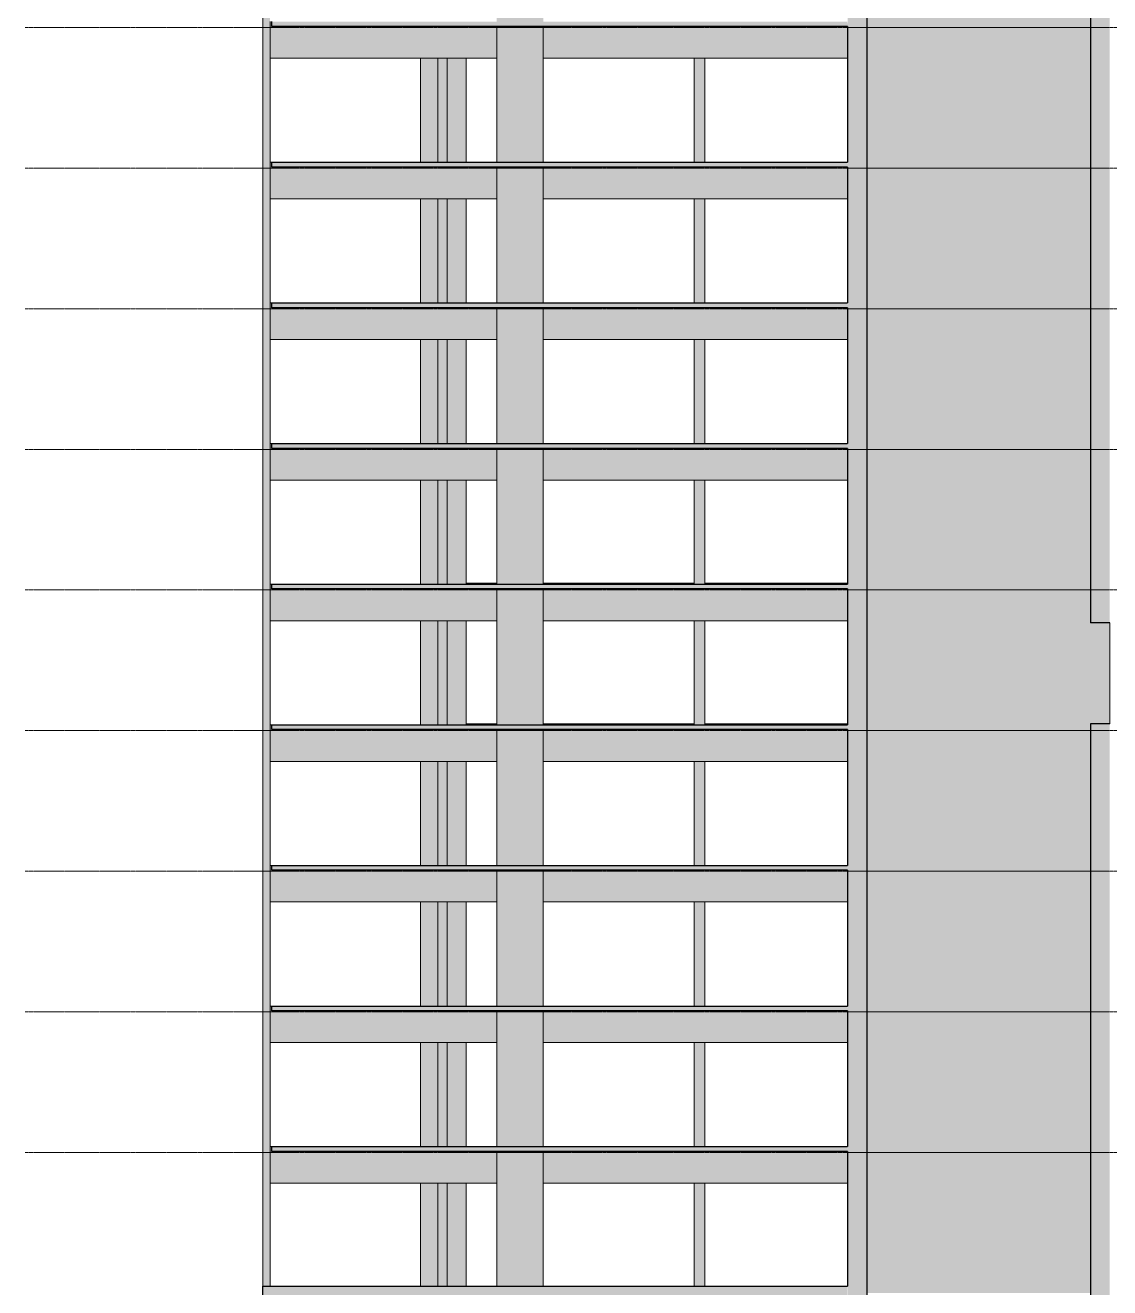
# Model space of a CAD drawing. Header units: centimetres. Extents: x -1984 to 34419, y -3196 to 88064.
# Drawn here: x 27916 to 30137, y 83103 to 85688 of the extents above; entities that cross this region are included whole.
import ezdxf

# ---------------------------------------------------------------- set-up
doc = ezdxf.new("R2010")
doc.units = ezdxf.units.CM
doc.linetypes.add('Centro', pattern=[3.175, 0.635, -0.47625, 1.5875, -0.47625])
for name, color, linetype, lineweight in [('A-FLOR', 7, 'Continuous', 25), ('A-FLOR-LEVL', 7, 'Continuous', 9), ('S-BEAM', 7, 'Continuous', 25), ('S-COLS', 7, 'Continuous', 25)]:
    doc.layers.add(name, color=color, linetype=linetype, lineweight=lineweight)

msp = doc.modelspace()

# ---------------------------------------------------------------- hatches: boundary and pattern name
at = {"layer": 'A-FLOR', "true_color": 0xc0c0c0}
for points in [[(28916.65, 85686), (29600.06, 85686), (29599.84, 85696), (28421.07, 85696), (28421.07, 85686), (28881.81, 85686)], [(28939.56, 85398), (29600.06, 85398), (29599.84, 85408), (28421.07, 85408), (28421.07, 85398), (28916.65, 85398)], [(28939.56, 85110), (29600.06, 85110), (29599.84, 85120), (28421.07, 85120), (28421.07, 85110), (28916.65, 85110)], [(28482.5, 84822), (29600.06, 84822), (29599.84, 84832), (28421.07, 84832), (28421.07, 84822)], [(28482.5, 84534), (29600.06, 84534), (29599.84, 84544), (28421.07, 84544), (28421.07, 84534)], [(28482.5, 84246), (29600.06, 84246), (29599.84, 84256), (28421.07, 84256), (28421.07, 84246)], [(28482.5, 83958), (29600.06, 83958), (29599.84, 83968), (28421.07, 83968), (28421.07, 83958)], [(28482.5, 83670), (29600.06, 83670), (29599.84, 83680), (28421.07, 83680), (28421.07, 83670)], [(28939.56, 83382), (29600.06, 83382), (29599.84, 83392), (28421.07, 83392), (28421.07, 83382), (28916.65, 83382)]]:
    msp.add_hatch(color=9, dxfattribs=at).paths.add_polyline_path(points, flags=0)
at = {"layer": 'S-BEAM', "true_color": 0xc0c0c0}
for points in [[(28813.26, 85621), (28881.81, 85621), (28881.81, 85686), (28421.07, 85686), (28421.07, 85696), (28417.57, 85696), (28417.57, 85621), (28709.87, 85621)], [(29123.44, 85621), (29599.84, 85621), (29599.84, 85686), (28976.81, 85686), (28976.81, 85621)], [(28417.57, 85333), (28881.81, 85333), (28881.81, 85398), (28421.07, 85398), (28421.07, 85408), (28417.57, 85408), (28417.57, 85356.75)], [(29599.84, 85333), (29599.84, 85398), (28976.81, 85398), (28976.81, 85333), (29537.01, 85333)], [(28881.81, 85045), (28881.81, 85110), (28421.07, 85110), (28421.07, 85120), (28417.57, 85120), (28417.57, 85045), (28813.26, 85045)], [(29123.44, 85045), (29599.84, 85045), (29599.84, 85110), (28976.81, 85110), (28976.81, 85045)], [(28881.81, 84757), (28881.81, 84822), (28421.07, 84822), (28421.07, 84832), (28417.57, 84832), (28417.57, 84757), (28813.26, 84757)], [(29537.01, 84757), (29599.84, 84757), (29599.84, 84822), (28976.81, 84822), (28976.81, 84757), (29123.44, 84757)], [(28421.07, 84469), (28881.81, 84469), (28881.81, 84534), (28421.07, 84534), (28421.07, 84544), (28417.57, 84544), (28417.57, 84469)], [(29537.01, 84469), (29599.84, 84469), (29599.84, 84534), (28976.81, 84534), (28976.81, 84469), (29123.44, 84469)], [(28417.57, 84181), (28881.81, 84181), (28881.81, 84246), (28421.07, 84246), (28421.07, 84256), (28417.57, 84256), (28417.57, 84232)], [(29537.01, 84181), (29599.84, 84181), (29599.84, 84246), (28976.81, 84246), (28976.81, 84181), (29330.22, 84181)], [(28417.57, 83893), (28881.81, 83893), (28881.81, 83958), (28421.07, 83958), (28421.07, 83968), (28417.57, 83968), (28417.57, 83944)], [(29123.44, 83893), (29599.84, 83893), (29599.84, 83958), (28976.81, 83958), (28976.81, 83893)], [(28813.26, 83605), (28881.81, 83605), (28881.81, 83670), (28421.07, 83670), (28421.07, 83680), (28417.57, 83680), (28417.57, 83605), (28761.56, 83605)], [(29123.44, 83605), (29599.84, 83605), (29599.84, 83670), (28976.81, 83670), (28976.81, 83605)], [(28813.26, 83317), (28881.81, 83317), (28881.81, 83382), (28421.07, 83382), (28421.07, 83392), (28417.57, 83392), (28417.57, 83317), (28709.87, 83317)], [(29537.01, 83317), (29599.84, 83317), (29599.84, 83382), (28976.81, 83382), (28976.81, 83317), (29123.44, 83317)], [(29123.44, 83031), (29600.07, 83031), (29599.84, 83106), (28402.57, 83106), (28402.57, 83031), (28916.65, 83031)]]:
    msp.add_hatch(color=9, dxfattribs=at).paths.add_polyline_path(points, flags=0)
h = msp.add_hatch(color=9, dxfattribs=at)
h.paths.add_polyline_path([(28818.81, 84544), (28881.81, 84544), (28881.81, 84546), (28818.81, 84546)], flags=0)
h.paths.add_polyline_path([(28976.81, 84544), (29286.06, 84544), (29286.06, 84546), (28976.81, 84546)], flags=0)
h.paths.add_polyline_path([(29599.84, 84544), (29599.84, 84546), (29308.06, 84546), (29308.06, 84544), (29537.01, 84544)], flags=0)
h = msp.add_hatch(color=9, dxfattribs=at)
h.paths.add_polyline_path([(29123.44, 84256), (29286.06, 84256), (29286.06, 84258), (28976.81, 84258), (28976.81, 84256)], flags=0)
h.paths.add_polyline_path([(28881.81, 84256), (28881.81, 84258), (28818.81, 84258), (28818.81, 84256)], flags=0)
h.paths.add_polyline_path([(29599.84, 84256), (29599.84, 84258), (29308.06, 84258), (29308.06, 84256), (29537.01, 84256)], flags=0)
at = {"layer": 'S-COLS', "true_color": 0xc0c0c0}
for points in [[(29610.58, 83024.5), (29639.56, 83024.5), (29639.56, 87709), (29600.07, 87709), (29600.06, 83024.5)], [(30137.08, 84464.5), (30136.83, 87709), (30097.58, 87709), (30097.58, 84464.5), (30136.83, 84464.5)], [(28411.99, 85684), (28417.57, 85684), (28417.57, 85972), (28402.57, 85972), (28402.57, 85684), (28410.98, 85684)], [(28412.6, 85396), (28417.57, 85396), (28417.57, 85684), (28402.57, 85684), (28402.57, 85396), (28411.64, 85396)], [(29790.37, 85396), (30097.58, 85396), (30097.58, 85684), (29639.56, 85684), (29639.56, 85396), (29790.21, 85396)], [(28761.06, 85408), (28761.06, 85621), (28725.31, 85621), (28725.31, 85408)], [(28780.06, 85408), (28780.06, 85621), (28761.06, 85621), (28761.06, 85408), (28762.08, 85408)], [(28818.81, 85408), (28818.81, 85621), (28780.06, 85621), (28780.06, 85408), (28813.26, 85408)], [(29308.06, 85408), (29308.06, 85621), (29286.06, 85621), (29286.06, 85408), (29306.56, 85408)], [(28413.14, 85108), (28417.57, 85108), (28417.57, 85396), (28402.57, 85396), (28402.57, 85108), (28413.1, 85108)], [(28761.06, 85120), (28761.06, 85333), (28725.31, 85333), (28725.31, 85120)], [(28761.06, 85120), (28780.06, 85120), (28780.06, 85333), (28761.06, 85333), (28761.06, 85180.25)], [(28818.81, 85120), (28818.81, 85333), (28780.06, 85333), (28780.06, 85120), (28813.26, 85120)], [(29306.56, 85120), (29308.06, 85120), (29308.06, 85333), (29286.06, 85333), (29286.06, 85120)], [(28415.92, 84820), (28417.57, 84820), (28417.57, 85108), (28402.57, 85108), (28402.57, 84820), (28414.63, 84820)], [(29793.09, 84820), (30097.58, 84820), (30097.58, 85108), (29639.56, 85108), (29639.56, 84820), (29792.83, 84820)], [(28725.31, 84832), (28761.06, 84832), (28761.06, 85045), (28725.31, 85045), (28725.31, 85003.75)], [(28761.06, 84832), (28780.06, 84832), (28780.06, 85045), (28761.06, 85045), (28761.06, 84971.08)], [(28782.13, 84832), (28818.81, 84832), (28818.81, 85045), (28780.06, 85045), (28780.06, 84832)], [(29308.06, 84832), (29308.06, 85045), (29286.06, 85045), (29286.06, 84832), (29306.56, 84832)], [(28416.09, 84532), (28417.57, 84532), (28417.57, 84820), (28402.57, 84820), (28402.57, 84532), (28414.9, 84532)], [(28761.06, 84544), (28761.06, 84757), (28725.31, 84757), (28725.31, 84544)], [(28761.06, 84544), (28780.06, 84544), (28780.06, 84757), (28761.06, 84757), (28761.06, 84562.49)], [(28780.06, 84544), (28818.81, 84544), (28818.81, 84757), (28780.06, 84757), (28780.06, 84546)], [(29286.06, 84544), (29308.06, 84544), (29308.06, 84757), (29286.06, 84757), (29286.06, 84546)], [(28416.26, 84244), (28417.57, 84244), (28417.57, 84532), (28402.57, 84532), (28402.57, 84244)], [(29775.31, 84244), (30097.58, 84244), (30097.58, 84258), (30136.83, 84258), (30136.83, 84464.5), (30097.58, 84464.5), (30097.58, 84532), (29639.56, 84532), (29639.56, 84244), (29775.08, 84244)], [(28761.06, 84256), (28761.06, 84469), (28725.31, 84469), (28725.31, 84256)], [(28780.06, 84256), (28780.06, 84469), (28761.06, 84469), (28761.08, 84256), (28762.08, 84256)], [(28780.06, 84256), (28818.81, 84256), (28818.81, 84469), (28780.06, 84469), (28780.06, 84258)], [(29286.06, 84256), (29308.06, 84256), (29308.06, 84469), (29286.06, 84469), (29286.06, 84258)], [(28402.57, 83956), (28417.57, 83956), (28417.57, 84244), (28402.57, 84244), (28402.57, 83956.36)], [(29800.96, 83956), (30097.58, 83956), (30097.58, 84244), (29639.56, 84244), (29639.56, 83956), (29800.81, 83956)], [(30136.83, 81008.5), (30137.08, 81008.5), (30136.83, 84258), (30097.58, 84258), (30097.58, 81008.5)], [(28725.31, 83968), (28761.06, 83968), (28761.06, 84181), (28725.31, 84181), (28725.31, 84121.23)], [(28762.08, 83968), (28780.06, 83968), (28780.06, 84181), (28761.06, 84181), (28761.06, 83968)], [(28818.81, 83968), (28818.81, 84181), (28780.06, 84181), (28780.06, 83968), (28813.26, 83968)], [(29308.06, 83968), (29308.06, 84181), (29286.06, 84181), (29286.06, 83968), (29306.56, 83968)], [(28416.05, 83668), (28417.57, 83668), (28417.51, 83956), (28402.57, 83956), (28402.57, 83668)], [(29814.06, 83668), (30097.58, 83668.01), (30097.58, 83956), (29639.56, 83956), (29639.56, 83668), (29812.09, 83668)], [(28725.31, 83680), (28761.06, 83680), (28761.06, 83893), (28725.31, 83893), (28725.31, 83768.23)], [(28780.06, 83680), (28780.06, 83893), (28761.06, 83893), (28761.06, 83680), (28762.08, 83680)], [(28818.81, 83680), (28818.81, 83893), (28780.06, 83893), (28780.06, 83680), (28813.26, 83680)], [(29308.06, 83680), (29308.06, 83893), (29286.06, 83893), (29286.06, 83680), (29306.56, 83680)], [(28415.93, 83380), (28417.57, 83380), (28417.5, 83668), (28402.57, 83668), (28402.57, 83380), (28415.88, 83380)], [(29814.06, 83380), (30097.58, 83380.01), (30097.58, 83668), (29639.56, 83668), (29639.56, 83380), (29812.09, 83380)], [(28761.06, 83392), (28761.06, 83605), (28725.31, 83605), (28725.31, 83392)], [(28761.06, 83392), (28780.06, 83392), (28780.06, 83605), (28761.06, 83605), (28761.06, 83415.22)], [(28782.13, 83392), (28818.81, 83392), (28818.81, 83605), (28780.06, 83605), (28780.06, 83392)], [(29308.06, 83392), (29308.06, 83605), (29286.06, 83605), (29286.06, 83392), (29306.56, 83392)], [(28415.82, 83106), (28417.57, 83106), (28417.49, 83380), (28402.57, 83380), (28402.57, 83106), (28415.76, 83106)], [(28916.65, 83106), (28976.81, 83106), (28976.81, 83380), (28881.81, 83380), (28881.81, 83106)], [(28725.83, 83106), (28761.06, 83106), (28761.06, 83317), (28725.31, 83317), (28725.31, 83106)], [(28780.06, 83106), (28780.06, 83317), (28761.06, 83317), (28761.06, 83106), (28762.25, 83106)], [(28818.81, 83106), (28818.81, 83317), (28780.06, 83317), (28780.06, 83106), (28813.26, 83106)], [(29308.06, 83106), (29308.06, 83317), (29286.06, 83317), (29286.06, 83106)]]:
    msp.add_hatch(color=9, dxfattribs=at).paths.add_polyline_path(points, flags=0)
h = msp.add_hatch(color=9, dxfattribs=at)
h.paths.add_polyline_path([(28916.65, 85684), (28976.81, 85684), (28976.81, 85686), (28881.81, 85686), (28881.81, 85684)], flags=0)
h.paths.add_polyline_path([(28916.65, 85696), (28976.81, 85696), (28976.81, 85972), (28881.81, 85972), (28881.81, 85696)], flags=0)
h = msp.add_hatch(color=9, dxfattribs=at)
h.paths.add_polyline_path([(29847.19, 85684), (30097.58, 85684), (30097.58, 85972), (29639.56, 85972), (29639.56, 85684), (29833.09, 85684)], flags=0)
h.paths.add_polyline_path([(29599.84, 85684), (29600.06, 85684), (29599.84, 85686)], flags=0)
h = msp.add_hatch(color=9, dxfattribs=at)
h.paths.add_polyline_path([(28881.81, 85396), (28976.81, 85396), (28976.81, 85398), (28881.81, 85398)], flags=0)
h.paths.add_polyline_path([(28939.56, 85408), (28976.81, 85408), (28976.81, 85684), (28881.81, 85684), (28881.81, 85408), (28916.65, 85408)], flags=0)
h = msp.add_hatch(color=9, dxfattribs=at)
h.paths.add_polyline_path([(28976.81, 85108), (28976.81, 85110), (28881.81, 85110), (28881.81, 85108), (28939.56, 85108)], flags=0)
h.paths.add_polyline_path([(28939.56, 85120), (28976.81, 85120), (28976.81, 85396), (28881.81, 85396), (28881.81, 85120), (28916.65, 85120)], flags=0)
h = msp.add_hatch(color=9, dxfattribs=at)
h.paths.add_polyline_path([(29847.19, 85108), (30097.58, 85108), (30097.58, 85396), (29639.56, 85396), (29639.56, 85108), (29833.09, 85108)], flags=0)
h.paths.add_polyline_path([(29599.84, 85120), (29600.06, 85120), (29599.84, 85132.08)], flags=0)
h = msp.add_hatch(color=9, dxfattribs=at)
h.paths.add_polyline_path([(28881.81, 84820), (28976.81, 84820), (28976.81, 84822), (28881.81, 84822)], flags=0)
h.paths.add_polyline_path([(28916.65, 84832), (28976.81, 84832), (28976.81, 85108), (28881.81, 85108), (28881.81, 84832)], flags=0)
h = msp.add_hatch(color=9, dxfattribs=at)
h.paths.add_polyline_path([(28976.81, 84532), (28976.81, 84534), (28881.81, 84534), (28881.81, 84532), (28939.56, 84532)], flags=0)
h.paths.add_polyline_path([(28939.56, 84544), (28976.81, 84544), (28976.81, 84820), (28881.81, 84820), (28881.81, 84544), (28916.65, 84544)], flags=0)
h = msp.add_hatch(color=9, dxfattribs=at)
h.paths.add_polyline_path([(29811.76, 84532), (30097.58, 84532), (30097.58, 84820), (29639.56, 84820), (29639.56, 84532), (29811.73, 84532)], flags=0)
h.paths.add_polyline_path([(29599.84, 84544), (29600.06, 84544), (29599.84, 84552.76)], flags=0)
h = msp.add_hatch(color=9, dxfattribs=at)
h.paths.add_polyline_path([(28916.65, 84244), (28976.81, 84244), (28976.81, 84246), (28881.81, 84246), (28881.81, 84244)], flags=0)
h.paths.add_polyline_path([(28976.81, 84256), (28976.81, 84532), (28881.81, 84532), (28881.81, 84256), (28939.56, 84256)], flags=0)
h = msp.add_hatch(color=9, dxfattribs=at)
h.paths.add_polyline_path([(28881.81, 83956), (28976.81, 83956), (28976.81, 83958), (28881.81, 83958)], flags=0)
h.paths.add_polyline_path([(28976.81, 83968), (28976.81, 84244), (28881.81, 84244), (28881.81, 83968), (28939.56, 83968)], flags=0)
h = msp.add_hatch(color=9, dxfattribs=at)
h.paths.add_polyline_path([(28976.81, 83668), (28976.81, 83670), (28881.81, 83670), (28881.81, 83668), (28939.56, 83668)], flags=0)
h.paths.add_polyline_path([(28939.56, 83680), (28976.81, 83680), (28976.81, 83956), (28881.81, 83956), (28881.81, 83680), (28916.65, 83680)], flags=0)
h = msp.add_hatch(color=9, dxfattribs=at)
h.paths.add_polyline_path([(28916.65, 83380), (28976.81, 83380), (28976.81, 83382), (28881.81, 83382), (28881.81, 83380)], flags=0)
h.paths.add_polyline_path([(28916.65, 83392), (28976.81, 83392), (28976.81, 83668), (28881.81, 83668), (28881.81, 83392)], flags=0)
h = msp.add_hatch(color=9, dxfattribs=at)
h.paths.add_polyline_path([(29814.58, 83092), (30097.58, 83092.01), (30097.58, 83380), (29639.56, 83380), (29639.56, 83092), (29814.06, 83092)], flags=0)
h.paths.add_polyline_path([(29599.84, 83106), (29600.06, 83106), (29599.84, 83238.72)], flags=0)

# ---------------------------------------------------------------- linework, layer by layer
at = {"layer": 'A-FLOR', "color": 190, "true_color": 0x8000ff}
for p, q in [((28421.07, 85686), (28421.07, 85696)), ((29600.06, 85686), (28421.07, 85686)), ((28421.07, 85408), (29600.06, 85408)), ((28421.07, 85398), (28421.07, 85408)), ((29600.06, 85398), (28421.07, 85398)), ((28421.07, 85120), (29600.06, 85120)), ((28421.07, 85110), (28421.07, 85120)), ((29600.06, 85110), (28421.07, 85110)), ((28421.07, 84832), (29600.06, 84832)), ((28421.07, 84822), (28421.07, 84832)), ((29600.06, 84822), (28421.07, 84822)), ((28421.07, 84544), (29600.06, 84544)), ((28421.07, 84534), (28421.07, 84544)), ((29600.06, 84534), (28421.07, 84534)), ((28421.07, 84256), (29600.06, 84256)), ((28421.07, 84246), (28421.07, 84256)), ((29600.06, 84246), (28421.07, 84246)), ((28421.07, 83968), (29600.06, 83968)), ((28421.07, 83958), (28421.07, 83968)), ((29600.06, 83958), (28421.07, 83958)), ((28421.07, 83680), (29600.06, 83680)), ((28421.07, 83670), (28421.07, 83680)), ((29600.06, 83670), (28421.07, 83670)), ((28421.07, 83392), (29600.06, 83392)), ((28421.07, 83382), (28421.07, 83392)), ((29600.06, 83382), (28421.07, 83382))]:
    msp.add_line(p, q, dxfattribs=at)
at = {"layer": 'A-FLOR-LEVL', "linetype": 'Centro'}
for p, q in [((27916.13, 85684), (33464.7, 85684)), ((27916.13, 85396), (33464.7, 85396)), ((27916.13, 85108), (33464.7, 85108)), ((27916.13, 84820), (33464.7, 84820)), ((27916.13, 84532), (33464.7, 84532)), ((27916.13, 84244), (33464.7, 84244)), ((27916.13, 83956), (33464.7, 83956)), ((27916.13, 83668), (33464.7, 83668)), ((27916.13, 83380), (33464.7, 83380))]:
    msp.add_line(p, q, dxfattribs=at)
at = {"layer": 'S-BEAM', "lineweight": 9}
for p, q in [((28417.57, 85696), (28417.57, 85684)), ((28417.57, 85684), (28417.57, 85621)), ((28881.81, 85686), (28881.81, 85621)), ((28976.81, 85686), (28976.81, 85621)), ((29599.84, 85684), (29599.84, 85686)), ((29599.84, 85621), (29599.84, 85684)), ((28417.57, 85621), (28881.81, 85621)), ((28976.81, 85621), (29599.84, 85621)), ((28417.57, 85408), (28421.07, 85408)), ((28417.57, 85408), (28417.57, 85396)), ((28417.57, 85396), (28417.57, 85333)), ((28881.81, 85398), (28881.81, 85333)), ((28976.81, 85398), (28976.81, 85333)), ((29599.84, 85396), (29599.84, 85398)), ((29599.84, 85333), (29599.84, 85396)), ((28417.57, 85333), (28881.81, 85333)), ((28976.81, 85333), (29599.84, 85333)), ((28417.57, 85120), (28421.07, 85120)), ((28417.57, 85120), (28417.57, 85108)), ((28417.57, 85108), (28417.57, 85045)), ((28881.81, 85110), (28881.81, 85045)), ((28976.81, 85110), (28976.81, 85045)), ((29599.84, 85108), (29599.84, 85110)), ((29599.84, 85045), (29599.84, 85108)), ((28417.57, 85045), (28881.81, 85045)), ((28976.81, 85045), (29599.84, 85045)), ((28417.57, 84832), (28421.07, 84832)), ((28417.57, 84832), (28417.57, 84820)), ((28417.57, 84820), (28417.57, 84757)), ((28881.81, 84822), (28881.81, 84757)), ((28976.81, 84822), (28976.81, 84757)), ((29599.84, 84820), (29599.84, 84822)), ((29599.84, 84757), (29599.84, 84820)), ((28417.57, 84757), (28881.81, 84757)), ((28976.81, 84757), (29599.84, 84757)), ((28417.57, 84544), (28421.07, 84544)), ((28417.57, 84544), (28417.57, 84532)), ((28417.57, 84532), (28417.57, 84469)), ((28881.81, 84534), (28881.81, 84469)), ((28976.81, 84534), (28976.81, 84469)), ((29599.84, 84532), (29599.84, 84534)), ((29599.84, 84469), (29599.84, 84532)), ((28417.57, 84469), (28881.81, 84469)), ((28976.81, 84469), (29599.84, 84469)), ((28417.57, 84256), (28421.07, 84256)), ((28417.57, 84256), (28417.57, 84244)), ((28417.57, 84244), (28417.57, 84181)), ((28881.81, 84246), (28881.81, 84181)), ((28976.81, 84246), (28976.81, 84181)), ((29599.84, 84244), (29599.84, 84246)), ((29599.84, 84181), (29599.84, 84244)), ((28417.57, 84181), (28881.81, 84181)), ((28976.81, 84181), (29599.84, 84181)), ((28417.57, 83968), (28421.07, 83968)), ((28417.57, 83968), (28417.57, 83956)), ((28417.57, 83956), (28417.57, 83893)), ((28881.81, 83958), (28881.81, 83893)), ((28976.81, 83958), (28976.81, 83893)), ((29599.84, 83956), (29599.84, 83958)), ((29599.84, 83893), (29599.84, 83956)), ((28417.57, 83893), (28881.81, 83893)), ((28976.81, 83893), (29599.84, 83893)), ((28417.57, 83680), (28421.07, 83680)), ((28417.57, 83680), (28417.57, 83668)), ((28417.57, 83668), (28417.57, 83605)), ((28881.81, 83670), (28881.81, 83605)), ((28976.81, 83670), (28976.81, 83605)), ((29599.84, 83668), (29599.84, 83670)), ((29599.84, 83605), (29599.84, 83668)), ((28417.57, 83605), (28881.81, 83605)), ((28976.81, 83605), (29599.84, 83605)), ((28417.57, 83392), (28421.07, 83392)), ((28417.57, 83392), (28417.57, 83380)), ((28417.57, 83380), (28417.57, 83317)), ((28881.81, 83382), (28881.81, 83317)), ((28976.81, 83382), (28976.81, 83317)), ((29599.84, 83380), (29599.84, 83382)), ((29599.84, 83317), (29599.84, 83380)), ((28417.57, 83317), (28881.81, 83317)), ((28976.81, 83317), (29599.84, 83317))]:
    msp.add_line(p, q, dxfattribs=at)
at = {"layer": 'S-BEAM', "color": 190, "true_color": 0x8000ff}
for p, q in [((28818.81, 84546), (28881.81, 84546)), ((28976.81, 84546), (29286.06, 84546)), ((29308.06, 84546), (29599.84, 84546)), ((28818.81, 84258), (28881.81, 84258)), ((28976.81, 84258), (29286.06, 84258)), ((29308.06, 84258), (29599.84, 84258)), ((28402.57, 83031), (28402.57, 83106)), ((28402.57, 83106), (29600.07, 83106))]:
    msp.add_line(p, q, dxfattribs=at)
at = {"layer": 'S-COLS', "color": 190, "true_color": 0x8000ff}
for p, q in [((29639.56, 87709), (29639.56, 83024.5)), ((30097.58, 87709), (30097.58, 84464.5)), ((29600.06, 85686), (29600.06, 85408)), ((29600.06, 85398), (29600.06, 85120)), ((29600.06, 85110), (29600.06, 84832)), ((29600.06, 84822), (29600.06, 84544)), ((29600.06, 84534), (29600.06, 84256)), ((30137.08, 84464.5), (30097.58, 84464.5)), ((29600.06, 84246), (29600.06, 83968)), ((30097.58, 84258), (30097.58, 81008.5)), ((30137.08, 84258), (30097.58, 84258)), ((29600.06, 83958), (29600.06, 83680)), ((29600.06, 83670), (29600.06, 83392)), ((29600.06, 83382), (29600.06, 83106))]:
    msp.add_line(p, q, dxfattribs=at)
at = {"layer": 'S-COLS', "lineweight": 9}
for p, q in [((28402.57, 85972), (28402.57, 85684)), ((28402.57, 85684), (28402.57, 85396)), ((28417.57, 85684), (28402.57, 85684)), ((28417.57, 85684), (28402.57, 85684)), ((28417.57, 85696), (28417.57, 85684)), ((28417.57, 85684), (28417.57, 85621)), ((28881.81, 85686), (28881.81, 85684)), ((28881.81, 85684), (28881.81, 85408)), ((28976.81, 85684), (28881.81, 85684)), ((28976.81, 85684), (28881.81, 85684)), ((28976.81, 85684), (28976.81, 85686)), ((28976.81, 85408), (28976.81, 85684)), ((29599.84, 85686), (29599.84, 85684)), ((29599.84, 85684), (29599.84, 85621)), ((30097.58, 85684), (29639.56, 85684)), ((30097.58, 85684), (29639.56, 85684)), ((28417.57, 85621), (28417.57, 85408)), ((28725.31, 85408), (28725.31, 85621)), ((28761.06, 85621), (28761.06, 85408)), ((28780.06, 85621), (28780.06, 85408)), ((28818.81, 85621), (28818.81, 85408)), ((29286.06, 85621), (29286.06, 85408)), ((29308.06, 85621), (29308.06, 85408)), ((29599.84, 85621), (29599.84, 85408)), ((28417.57, 85408), (28417.57, 85396)), ((28402.57, 85396), (28402.57, 85108)), ((28417.57, 85396), (28402.57, 85396)), ((28417.57, 85396), (28402.57, 85396)), ((28417.57, 85396), (28417.57, 85333)), ((28881.81, 85398), (28881.81, 85396)), ((28881.81, 85396), (28881.81, 85120)), ((28976.81, 85396), (28881.81, 85396)), ((28976.81, 85396), (28881.81, 85396)), ((28976.81, 85396), (28976.81, 85398)), ((28976.81, 85120), (28976.81, 85396)), ((29599.84, 85398), (29599.84, 85396)), ((29599.84, 85396), (29599.84, 85333)), ((30097.58, 85396), (29639.56, 85396)), ((30097.58, 85396), (29639.56, 85396)), ((28417.57, 85333), (28417.57, 85120)), ((28725.31, 85120), (28725.31, 85333)), ((28761.06, 85333), (28761.06, 85120)), ((28780.06, 85333), (28780.06, 85120)), ((28818.81, 85333), (28818.81, 85120)), ((29286.06, 85333), (29286.06, 85120)), ((29308.06, 85333), (29308.06, 85120)), ((29599.84, 85333), (29599.84, 85120)), ((28417.57, 85120), (28417.57, 85108)), ((28402.57, 85108), (28402.57, 84820)), ((28417.57, 85108), (28402.57, 85108)), ((28417.57, 85108), (28402.57, 85108)), ((28417.57, 85108), (28417.57, 85045)), ((28881.81, 85110), (28881.81, 85108)), ((28881.81, 85108), (28881.81, 84832)), ((28976.81, 85108), (28881.81, 85108)), ((28976.81, 85108), (28881.81, 85108)), ((28976.81, 85108), (28976.81, 85110)), ((28976.81, 84832), (28976.81, 85108)), ((29599.84, 85110), (29599.84, 85108)), ((29599.84, 85108), (29599.84, 85045)), ((30097.58, 85108), (29639.56, 85108)), ((30097.58, 85108), (29639.56, 85108)), ((28417.57, 85045), (28417.57, 84832)), ((28725.31, 84832), (28725.31, 85045)), ((28761.06, 85045), (28761.06, 84832)), ((28780.06, 85045), (28780.06, 84832)), ((28818.81, 85045), (28818.81, 84832)), ((29286.06, 85045), (29286.06, 84832)), ((29308.06, 85045), (29308.06, 84832)), ((29599.84, 85045), (29599.84, 84832)), ((28417.57, 84832), (28417.57, 84820)), ((28402.57, 84820), (28402.57, 84532)), ((28417.57, 84820), (28402.57, 84820)), ((28417.57, 84820), (28402.57, 84820)), ((28417.57, 84820), (28417.57, 84757)), ((28881.81, 84822), (28881.81, 84820)), ((28881.81, 84820), (28881.81, 84544)), ((28976.81, 84820), (28881.81, 84820)), ((28976.81, 84820), (28881.81, 84820)), ((28976.81, 84820), (28976.81, 84822)), ((28976.81, 84544), (28976.81, 84820)), ((29599.84, 84822), (29599.84, 84820)), ((29599.84, 84820), (29599.84, 84757)), ((30097.58, 84820), (29639.56, 84820)), ((30097.58, 84820), (29639.56, 84820)), ((28417.57, 84757), (28417.57, 84544)), ((28725.31, 84544), (28725.31, 84757)), ((28761.06, 84757), (28761.06, 84544)), ((28780.06, 84757), (28780.06, 84544)), ((28818.81, 84757), (28818.81, 84544)), ((29286.06, 84757), (29286.06, 84544)), ((29308.06, 84757), (29308.06, 84544)), ((29599.84, 84757), (29599.84, 84544)), ((28402.57, 84532), (28402.57, 84244)), ((28417.57, 84532), (28402.57, 84532)), ((28417.57, 84532), (28402.57, 84532)), ((28417.57, 84544), (28417.57, 84532)), ((28417.57, 84532), (28417.57, 84469)), ((28881.81, 84534), (28881.81, 84532)), ((28881.81, 84532), (28881.81, 84256)), ((28976.81, 84532), (28881.81, 84532)), ((28976.81, 84532), (28881.81, 84532)), ((28976.81, 84532), (28976.81, 84534)), ((28976.81, 84256), (28976.81, 84532)), ((29599.84, 84534), (29599.84, 84532)), ((29599.84, 84532), (29599.84, 84469)), ((30097.58, 84532), (29639.56, 84532)), ((30097.58, 84532), (29639.56, 84532)), ((28417.57, 84469), (28417.57, 84256)), ((28725.31, 84256), (28725.31, 84469)), ((28761.06, 84469), (28761.06, 84256)), ((28780.06, 84469), (28780.06, 84256)), ((28818.81, 84469), (28818.81, 84256)), ((29286.06, 84469), (29286.06, 84256)), ((29308.06, 84469), (29308.06, 84256)), ((29599.84, 84469), (29599.84, 84256)), ((30136.83, 84258), (30136.83, 84464.5)), ((28402.57, 84244), (28402.57, 83956)), ((28417.57, 84244), (28402.57, 84244)), ((28417.57, 84244), (28402.57, 84244)), ((28417.57, 84256), (28417.57, 84244)), ((28417.57, 84244), (28417.57, 84181)), ((28881.81, 84246), (28881.81, 84244)), ((28881.81, 84244), (28881.81, 83968)), ((28976.81, 84244), (28881.81, 84244)), ((28976.81, 84244), (28881.81, 84244)), ((28976.81, 84244), (28976.81, 84246)), ((28976.81, 83968), (28976.81, 84244)), ((29599.84, 84246), (29599.84, 84244)), ((29599.84, 84244), (29599.84, 84181)), ((30097.58, 84244), (29639.56, 84244)), ((30097.58, 84244), (29639.56, 84244)), ((28417.57, 84181), (28417.57, 83968)), ((28725.31, 83968), (28725.31, 84181)), ((28761.06, 84181), (28761.06, 83968)), ((28780.06, 84181), (28780.06, 83968)), ((28818.81, 84181), (28818.81, 83968)), ((29286.06, 84181), (29286.06, 83968)), ((29308.06, 84181), (29308.06, 83968)), ((29599.84, 84181), (29599.84, 83968)), ((28402.57, 83956), (28402.57, 83668)), ((28417.57, 83956), (28402.57, 83956)), ((28417.57, 83956), (28402.57, 83956)), ((28417.57, 83968), (28417.57, 83956)), ((28417.57, 83956), (28417.57, 83893)), ((28881.81, 83958), (28881.81, 83956)), ((28881.81, 83956), (28881.81, 83680)), ((28976.81, 83956), (28881.81, 83956)), ((28976.81, 83956), (28881.81, 83956)), ((28976.81, 83956), (28976.81, 83958)), ((28976.81, 83680), (28976.81, 83956)), ((29599.84, 83958), (29599.84, 83956)), ((29599.84, 83956), (29599.84, 83893)), ((30097.58, 83956), (29639.56, 83956)), ((30097.58, 83956), (29639.56, 83956)), ((28417.57, 83893), (28417.57, 83680)), ((28725.31, 83680), (28725.31, 83893)), ((28761.06, 83893), (28761.06, 83680)), ((28780.06, 83893), (28780.06, 83680)), ((28818.81, 83893), (28818.81, 83680)), ((29286.06, 83893), (29286.06, 83680)), ((29308.06, 83893), (29308.06, 83680)), ((29599.84, 83893), (29599.84, 83680)), ((28402.57, 83668), (28402.57, 83380)), ((28417.57, 83668), (28402.57, 83668)), ((28417.57, 83668), (28402.57, 83668)), ((28417.57, 83680), (28417.57, 83668)), ((28417.57, 83668), (28417.57, 83605)), ((28881.81, 83670), (28881.81, 83668)), ((28881.81, 83668), (28881.81, 83392)), ((28976.81, 83668), (28881.81, 83668)), ((28976.81, 83668), (28881.81, 83668)), ((28976.81, 83668), (28976.81, 83670)), ((28976.81, 83392), (28976.81, 83668)), ((29599.84, 83670), (29599.84, 83668)), ((29599.84, 83668), (29599.84, 83605)), ((30097.58, 83668), (29639.56, 83668)), ((30097.58, 83668), (29639.56, 83668)), ((28417.57, 83605), (28417.57, 83392)), ((28725.31, 83392), (28725.31, 83605)), ((28761.06, 83605), (28761.06, 83392)), ((28780.06, 83605), (28780.06, 83392)), ((28818.81, 83605), (28818.81, 83392)), ((29286.06, 83605), (29286.06, 83392)), ((29308.06, 83605), (29308.06, 83392)), ((29599.84, 83605), (29599.84, 83392)), ((28417.57, 83392), (28417.57, 83380)), ((28402.57, 83380), (28402.57, 83106)), ((28417.57, 83380), (28402.57, 83380)), ((28417.57, 83380), (28402.57, 83380)), ((28417.57, 83380), (28417.57, 83317)), ((28881.81, 83382), (28881.81, 83380)), ((28881.81, 83380), (28881.81, 83106)), ((28976.81, 83380), (28881.81, 83380)), ((28976.81, 83380), (28881.81, 83380)), ((28976.81, 83380), (28976.81, 83382)), ((28976.81, 83106), (28976.81, 83380)), ((29599.84, 83382), (29599.84, 83380)), ((29599.84, 83380), (29599.84, 83317)), ((30097.58, 83380), (29639.56, 83380)), ((30097.58, 83380), (29639.56, 83380)), ((28417.57, 83317), (28417.57, 83106)), ((28725.31, 83106), (28725.31, 83317)), ((28761.06, 83317), (28761.06, 83106)), ((28780.06, 83317), (28780.06, 83106)), ((28818.81, 83317), (28818.81, 83106)), ((29286.06, 83317), (29286.06, 83106)), ((29308.06, 83317), (29308.06, 83106)), ((29599.84, 83317), (29599.84, 83106))]:
    msp.add_line(p, q, dxfattribs=at)

doc.saveas('drawing.dxf')
